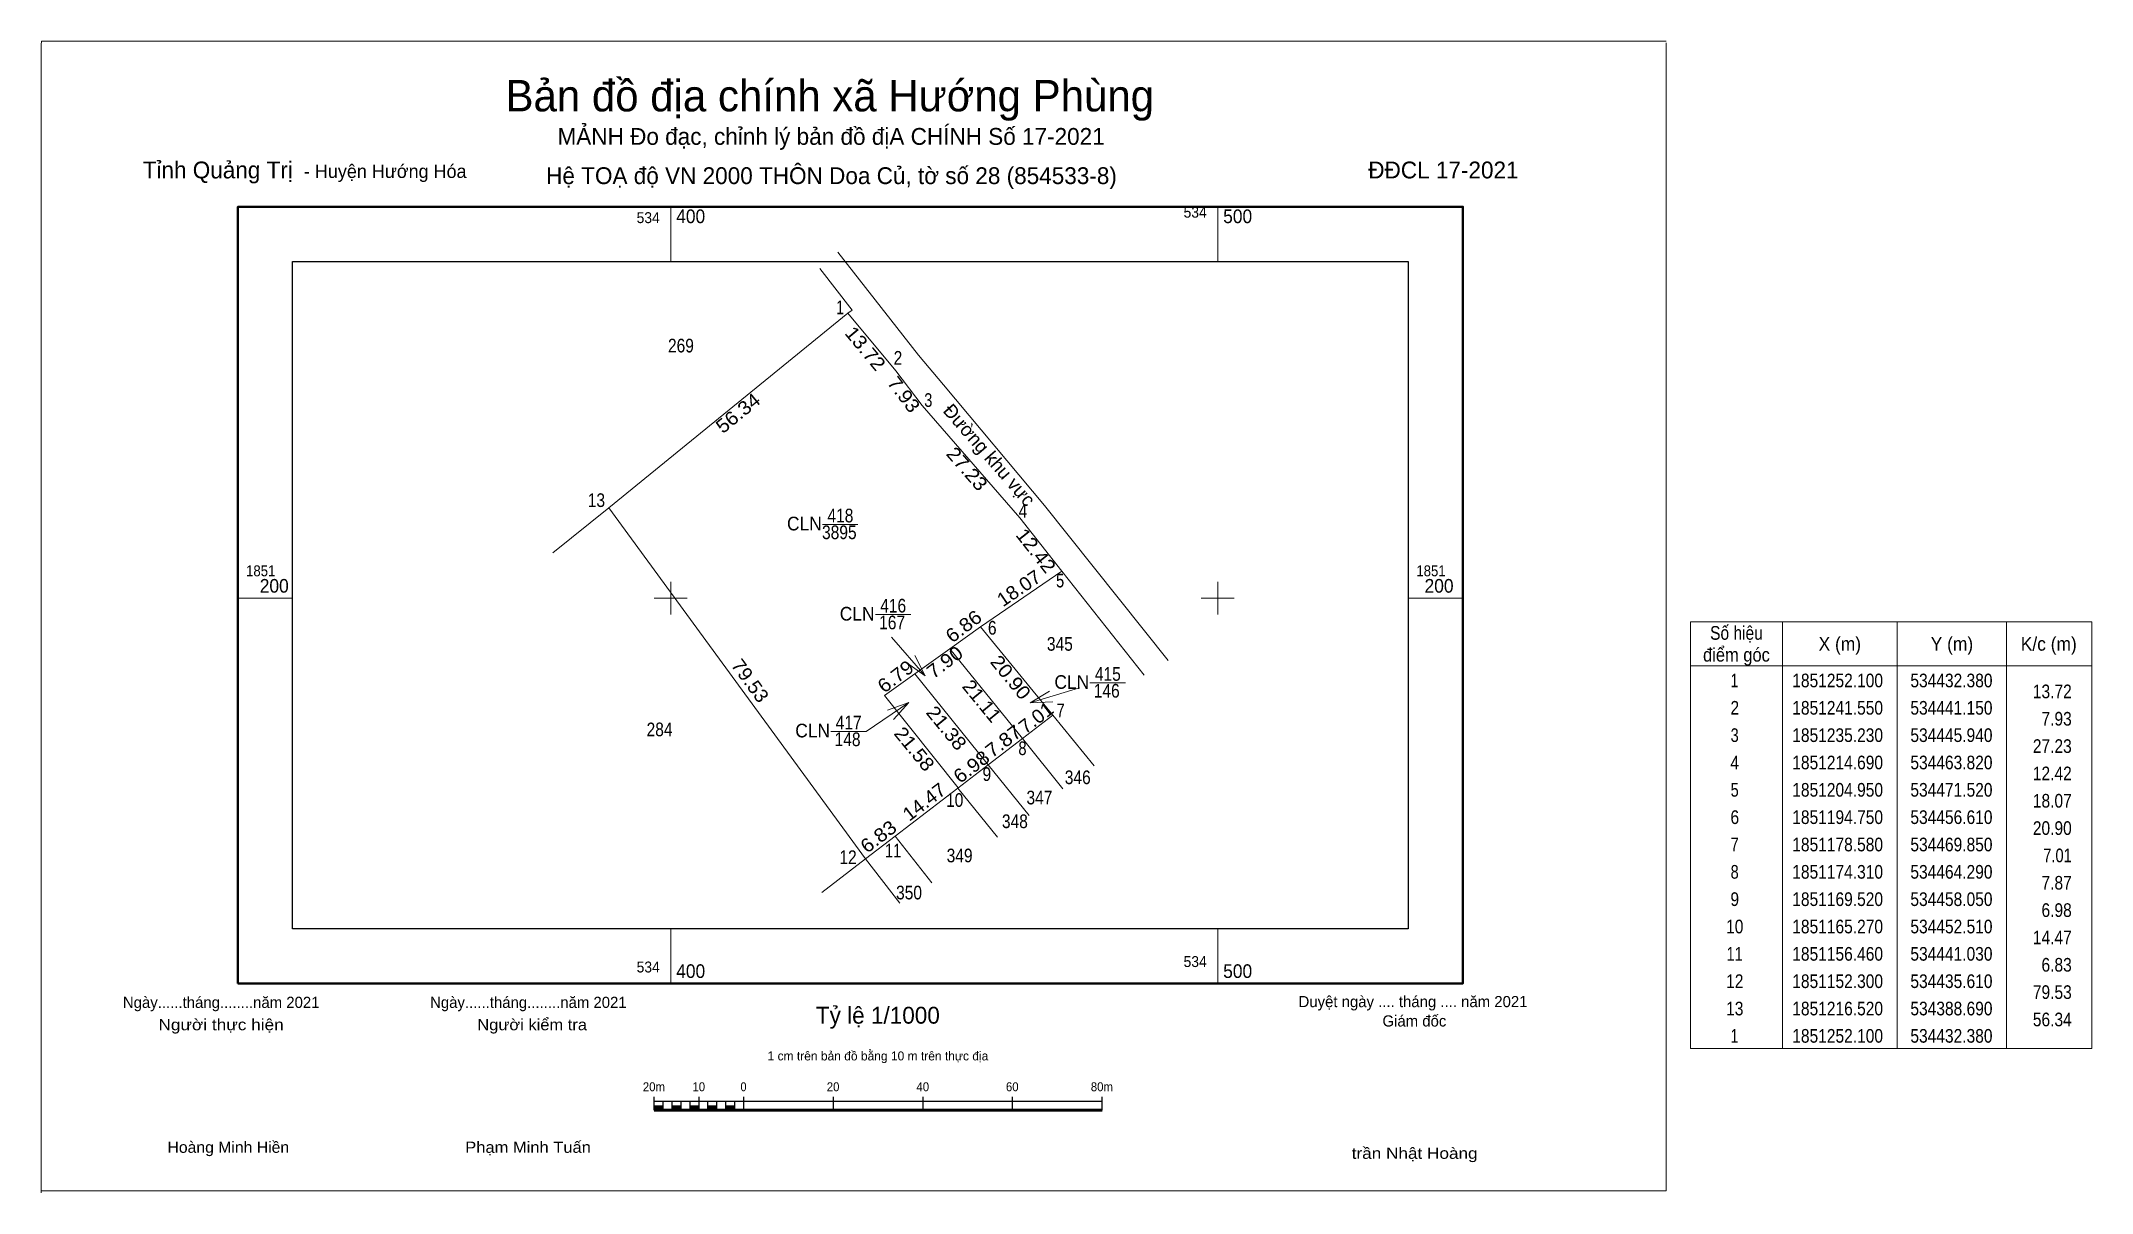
# Model space of a CAD drawing. Header units: metres. Extents: x 533453 to 534660, y 1851091 to 1851862.
# Drawn here: x 534284.9 to 534659.8, y 1851091.2 to 1851301.9 of the extents above.
import ezdxf
from ezdxf.enums import TextEntityAlignment as Align

# ---------------------------------------------------------------- set-up
doc = ezdxf.new("R2010")
doc.units = ezdxf.units.M
for name, color, linetype, lineweight in [('1', 7, 'Continuous', 13), ('10', 7, 'Continuous', 13), ('11', 7, 'Continuous', 13), ('13', 7, 'Continuous', 13), ('2', 7, 'Continuous', 25), ('4', 7, 'Continuous', 13), ('54', 7, 'Continuous', 13), ('63', 7, 'Continuous', 13)]:
    doc.layers.add(name, color=color, linetype=linetype, lineweight=lineweight)

msp = doc.modelspace()

# ---------------------------------------------------------------- hatches: boundary and pattern name
at = {"layer": '2'}
for points in [[(534396.98, 1851106.34), (534398.62, 1851106.34), (534398.62, 1851107.16), (534396.98, 1851107.16)], [(534400.26, 1851106.34), (534401.9, 1851106.34), (534401.9, 1851107.16), (534400.26, 1851107.16)], [(534403.54, 1851106.34), (534405.17, 1851106.34), (534405.17, 1851107.16), (534403.54, 1851107.16)], [(534406.81, 1851106.34), (534408.45, 1851106.34), (534408.45, 1851107.16), (534406.81, 1851107.16)], [(534410.09, 1851106.34), (534411.73, 1851106.34), (534411.73, 1851107.16), (534410.09, 1851107.16)]]:
    msp.add_hatch(color=256, dxfattribs=at).paths.add_polyline_path(points)

# ---------------------------------------------------------------- linework, layer by layer
at = {"layer": '1'}
msp.add_lwpolyline([(534432.38, 1851252.1), (534441.15, 1851241.55), (534445.94, 1851235.23), (534463.82, 1851214.69), (534471.52, 1851204.95), (534456.61, 1851194.75), (534469.85, 1851178.58), (534464.29, 1851174.31), (534458.05, 1851169.52), (534452.51, 1851165.27), (534441.03, 1851156.46), (534435.61, 1851152.3), (534388.69, 1851216.52)], close=True, dxfattribs=at)
at = {"layer": '10'}
for p, q in [((534451.04, 1851190.75), (534456.61, 1851194.75)), ((534444.62, 1851186.15), (534451.04, 1851190.75)), ((534451.04, 1851190.75), (534464.29, 1851174.31)), ((534439.11, 1851182.19), (534444.62, 1851186.15)), ((534444.62, 1851186.15), (534458.05, 1851169.52)), ((534439.11, 1851182.19), (534452.52, 1851165.28))]:
    msp.add_line(p, q, dxfattribs=at)
msp.add_lwpolyline([(534471.52, 1851204.95), (534456.61, 1851194.75), (534469.85, 1851178.58), (534464.29, 1851174.31), (534458.05, 1851169.52), (534452.51, 1851165.27), (534441.03, 1851156.46), (534435.61, 1851152.3), (534388.69, 1851216.52), (534432.38, 1851252.1), (534441.15, 1851241.55), (534445.94, 1851235.23), (534463.82, 1851214.69)], close=True, dxfattribs=at)
at = {"layer": '11'}
msp.add_line((534284.96, 1851301.9), (534581.96, 1851301.9), dxfattribs=at)
for points in [[(534284.87, 1851091.2), (534284.87, 1851301.2), (534284.96, 1851301.9)], [(534581.96, 1851301.58), (534581.96, 1851091.58), (534284.96, 1851091.58)]]:
    msp.add_lwpolyline(points, dxfattribs=at)
at = {"layer": '13'}
for p, q in [((534427.76, 1851213.49), (534434.23, 1851213.49)), ((534437.41, 1851197), (534443.88, 1851197)), ((534476.65, 1851184.51), (534483.12, 1851184.51)), ((534429.27, 1851175.63), (534435.74, 1851175.63))]:
    msp.add_line(p, q, dxfattribs=at)
at = {"layer": '2'}
for p, q in [((534396.98, 1851106.34), (534396.98, 1851108.8)), ((534396.98, 1851107.98), (534478.88, 1851107.98)), ((534398.62, 1851106.34), (534398.62, 1851107.98)), ((534400.26, 1851106.34), (534400.26, 1851107.98)), ((534401.9, 1851106.34), (534401.9, 1851107.98)), ((534403.54, 1851106.34), (534403.54, 1851107.98)), ((534405.17, 1851106.34), (534405.17, 1851108.8)), ((534406.81, 1851106.34), (534406.81, 1851107.98)), ((534408.45, 1851106.34), (534408.45, 1851107.98)), ((534410.09, 1851106.34), (534410.09, 1851107.98)), ((534411.73, 1851106.34), (534411.73, 1851107.98)), ((534413.36, 1851106.34), (534413.36, 1851108.8)), ((534429.74, 1851106.34), (534429.74, 1851108.8)), ((534446.12, 1851106.34), (534446.12, 1851108.8)), ((534462.5, 1851106.34), (534462.5, 1851108.8)), ((534478.88, 1851106.34), (534478.88, 1851108.8))]:
    msp.add_line(p, q, dxfattribs=at)
at = {"layer": '2', "lineweight": 53}
msp.add_line((534396.98, 1851106.34), (534478.88, 1851106.34), dxfattribs=at)
at = {"layer": '2', "lineweight": 13}
for points in [[(534396.98, 1851106.34), (534398.62, 1851106.34), (534398.62, 1851107.16), (534396.98, 1851107.16)], [(534400.26, 1851106.34), (534401.9, 1851106.34), (534401.9, 1851107.16), (534400.26, 1851107.16)], [(534403.54, 1851106.34), (534405.17, 1851106.34), (534405.17, 1851107.16), (534403.54, 1851107.16)], [(534406.81, 1851106.34), (534408.45, 1851106.34), (534408.45, 1851107.16), (534406.81, 1851107.16)], [(534410.09, 1851106.34), (534411.73, 1851106.34), (534411.73, 1851107.16), (534410.09, 1851107.16)]]:
    msp.add_lwpolyline(points, close=True, dxfattribs=at)
at = {"layer": '4'}
for p, q in [((534430.54, 1851263.28), (534445.31, 1851244.45)), ((534388.69, 1851216.52), (534378.42, 1851208.27)), ((534471.52, 1851204.95), (534486.55, 1851185.94)), ((534469.85, 1851178.58), (534477.41, 1851169.35)), ((534464.29, 1851174.31), (534471.67, 1851165.14)), ((534458.05, 1851169.52), (534465.54, 1851160.24)), ((534452.51, 1851165.27), (534459.74, 1851156.28)), ((534441.02, 1851156.46), (534447.76, 1851147.94)), ((534435.61, 1851152.3), (534427.62, 1851146.17)), ((534435.61, 1851152.3), (534441.9, 1851144.22))]:
    msp.add_line(p, q, dxfattribs=at)
for points in [[(534432.38, 1851252.1), (534433.18, 1851252.7), (534427.28, 1851260.28)], [(534445.31, 1851244.45), (534449.84, 1851239.03), (534468.32, 1851216.92), (534490.93, 1851188.6)]]:
    msp.add_lwpolyline(points, dxfattribs=at)
at = {"layer": '54'}
for p, q in [((534446.54, 1851185.8), (534440.37, 1851192.88)), ((534465.71, 1851180.87), (534474.71, 1851183.57)), ((534443.5, 1851180.92), (534435.74, 1851175.63))]:
    msp.add_line(p, q, dxfattribs=at)
for points in [[(534444.65, 1851189.51), (534446.54, 1851185.8), (534443.15, 1851188.16)], [(534469.87, 1851181.06), (534465.71, 1851180.87), (534469.26, 1851182.99)], [(534439.6, 1851179.48), (534443.5, 1851180.92), (534440.75, 1851177.83)]]:
    msp.add_lwpolyline(points, dxfattribs=at)
at = {"layer": '63'}
for p, q in [((534400, 1851261.59), (534400, 1851271.59)), ((534500, 1851261.59), (534500, 1851271.59)), ((534400, 1851197), (534400, 1851203)), ((534500, 1851197), (534500, 1851203)), ((534320.86, 1851200), (534330.86, 1851200)), ((534397, 1851200), (534403, 1851200)), ((534497, 1851200), (534503, 1851200)), ((534534.82, 1851200), (534544.82, 1851200)), ((534603.24, 1851195.64), (534603.24, 1851117.64)), ((534624.24, 1851195.64), (534624.24, 1851117.64)), ((534644.24, 1851195.64), (534644.24, 1851117.64)), ((534586.44, 1851187.64), (534659.84, 1851187.64)), ((534400, 1851129.53), (534400, 1851139.53)), ((534500, 1851129.53), (534500, 1851139.53))]:
    msp.add_line(p, q, dxfattribs=at)
at = {"layer": '63', "lineweight": 40}
msp.add_lwpolyline([(534320.86, 1851129.53), (534320.86, 1851271.59), (534544.82, 1851271.59), (534544.82, 1851129.53)], close=True, dxfattribs=at)
at = {"layer": '63', "lineweight": 25}
msp.add_lwpolyline([(534330.86, 1851139.53), (534330.86, 1851261.59), (534534.82, 1851261.59), (534534.82, 1851139.53)], close=True, dxfattribs=at)
msp.add_lwpolyline([(534330.86, 1851139.53), (534330.86, 1851261.59), (534534.82, 1851261.59), (534534.82, 1851139.53)], close=True, dxfattribs=at)
msp.add_lwpolyline([(534330.86, 1851139.53), (534330.86, 1851261.59), (534534.82, 1851261.59), (534534.82, 1851139.53)], close=True, dxfattribs=at)
at = {"layer": '63'}
msp.add_lwpolyline([(534586.44, 1851195.64), (534659.84, 1851195.64), (534659.84, 1851117.64), (534586.44, 1851117.64)], close=True, dxfattribs=at)

# ---------------------------------------------------------------- texts
at = {"layer": '13', "width": 0.85}
for s, p in [('418', (534431.02, 1851213.86)), ('3895', (534430.82, 1851210.79)), ('416', (534440.67, 1851197.37)), ('167', (534440.47, 1851194.3)), ('415', (534479.91, 1851184.88)), ('146', (534479.71, 1851181.81)), ('417', (534432.53, 1851176)), ('148', (534432.33, 1851172.93))]:
    msp.add_text(s, height=2.5, dxfattribs=at).set_placement(p, align=Align.CENTER)
at = {"layer": '13', "width": 0.95}
for p in [(534427.61, 1851212.39), (534437.26, 1851195.9), (534476.5, 1851183.41), (534429.12, 1851174.53)]:
    msp.add_text('CLN', height=2.5, dxfattribs=at).set_placement(p, align=Align.RIGHT)
at = {"layer": '2'}
for s, height, p in [('Bản đồ địa chính xã Hướng Phùng', 5.74, (534429.075, 1851289.03)), ('MẢNH Đo đạc, chỉnh lý bản đồ địA CHÍNH Số 17-2021', 3.08, (534429.32, 1851282.91)), ('Hệ TOẠ độ VN 2000 THÔN Doa Củ, tờ số 28 (854533-8)', 3.08, (534429.39, 1851275.73)), ('Ngày......tháng........năm 2021', 2.04, (534317.81, 1851125.05)), ('Ngày......tháng........năm 2021', 2.04, (534373.97, 1851125.05)), ('Duyệt ngày .... tháng .... năm 2021', 2.04, (534535.705, 1851125.19)), ('Tỷ lệ 1/1000', 3.08, (534437.865, 1851122.17)), ('Giám đốc', 2.04, (534535.96, 1851121.65)), ('1 cm trên bản đồ bằng 10 m trên thực địa', 1.64, (534437.88, 1851115.45))]:
    msp.add_text(s, height=height, dxfattribs=at).set_placement(p, align=Align.CENTER)
for s, height, p in [('Tỉnh Quảng Trị ', 3.078, (534303.46, 1851276.77)), ('- Huyện Hướng Hóa', 2.456, (534332.94, 1851276.85))]:
    msp.add_text(s, height=height, dxfattribs=at).set_placement(p)
msp.add_text('ĐĐCL 17-2021', height=3.08, dxfattribs=at).set_placement((534555, 1851276.77), align=Align.RIGHT)
for s, height, width, p in [('Người thực hiện', 2.047, 1.15, (534317.79, 1851120.97)), ('Người kiểm tra', 2.047, 1.1, (534374.66, 1851120.97)), ('20m', 1.638, 0.95, (534396.925, 1851109.81)), ('10', 1.638, 0.95, (534405.12, 1851109.81)), ('0', 1.638, 0.9, (534413.305, 1851109.81)), ('20', 1.638, 0.95, (534429.68, 1851109.81)), ('40', 1.638, 0.95, (534446.08, 1851109.81)), ('60', 1.638, 0.95, (534462.44, 1851109.81)), ('80m', 1.638, 0.95, (534478.825, 1851109.81)), ('Hoàng Minh Hiền', 2.05, 1.05, (534319.115, 1851098.55)), ('Phạm Minh Tuấn', 2.05, 1.1, (534373.915, 1851098.55)), ('trần Nhật Hoàng', 2.04, 1.15, (534536.005, 1851097.45))]:
    msp.add_text(s, height=height, dxfattribs=dict(at, width=width)).set_placement(p, align=Align.CENTER)
at = {"layer": '4'}
for s, width, p in [(' 1', 0.75, (534431.65, 1851251.93)), (' 2', 0.85, (534442.33, 1851242.7)), (' 3', 0.8, (534447.83, 1851234.98)), (' 13', 0.85, (534387.99, 1851216.67)), (' 4', 0.85, (534465.18, 1851214.71)), (' 5', 0.8, (534471.93, 1851201.96)), (' 6', 0.85, (534459.57, 1851193.33)), (' 7', 0.8, (534472.02, 1851178.22)), (' 8', 0.8, (534465.05, 1851171.29)), (' 9', 0.85, (534458.58, 1851166.56)), (' 10', 0.85, (534453.49, 1851161.82)), (' 12', 0.85, (534433.99, 1851151.37)), (' 11', 0.8, (534442.14, 1851152.59))]:
    msp.add_text(s, height=2.5, dxfattribs=dict(at, width=width)).set_placement(p, align=Align.RIGHT)
for s, rotation, width, p in [('13.72', 309.736, 1.1, (534434.611, 1851244.864)), ('7.93', 307.159, 1.1, (534441.612, 1851236.505)), ('56.34', 39.158, 1.1, (534413.091, 1851232.882)), ('27.23', 311.039, 1.1, (534453.225, 1851222.831)), ('12.42', 308.328, 1.1, (534465.782, 1851207.91)), ('18.07', 34.376, 1.05, (534464.364, 1851200.787)), ('6.86', 37.524, 1.1, (534454.309, 1851193.855)), ('7.90', 37.524, 1.1, (534450.864, 1851187.299)), ('20.90', 309.311, 1.1, (534461.176, 1851184.732)), ('79.53', 306.152, 1.05, (534413.503, 1851184.172)), ('6.79', 37.494, 1.1, (534441.869, 1851184.685)), ('21.11', 309.311, 1.05, (534455.92, 1851180.397)), ('21.38', 309.311, 1.1, (534449.447, 1851175.457)), ('7.01', 37.524, 1.05, (534467.544, 1851177.125)), ('21.58', 309.311, 1.1, (534443.577, 1851171.627)), ('7.87', 37.511, 1.1, (534461.579, 1851172.851)), ('6.98', 37.494, 1.1, (534455.729, 1851168.17)), ('14.47', 37.503, 1.05, (534447.104, 1851161.746)), ('6.83', 37.507, 1.1, (534438.734, 1851155.4))]:
    msp.add_text(s, height=2.5, rotation=rotation, dxfattribs=dict(at, width=width)).set_placement(p, align=Align.CENTER)
at = {"layer": '4', "width": 0.85}
for s, p in [('269', (534401.865, 1851244.94)), ('345', (534471.14, 1851190.38)), ('284', (534397.955, 1851174.74)), ('346', (534474.41, 1851165.98)), ('347', (534467.41, 1851162.28)), ('348', (534462.92, 1851157.94)), ('349', (534452.815, 1851151.68)), ('350', (534443.565, 1851144.9))]:
    msp.add_text(s, height=2.5, dxfattribs=at).set_placement(p, align=Align.CENTER)
at = {"layer": '4'}
msp.add_text('Đường khu vực', height=2.5, rotation=311.037, dxfattribs=at).set_placement((534449.62, 1851234.18))
at = {"layer": '63'}
for s, height, width, p in [('534', 2, 0.95, (534398, 1851268.59)), ('534', 2, 0.95, (534498, 1851269.59)), ('13.72', 2.5, 0.85, (534656.14, 1851181.69)), ('7.93', 2.5, 0.85, (534656.14, 1851176.69)), ('27.23', 2.5, 0.85, (534656.14, 1851171.69)), ('12.42', 2.5, 0.85, (534656.14, 1851166.69)), ('18.07', 2.5, 0.85, (534656.14, 1851161.69)), ('20.90', 2.5, 0.85, (534656.14, 1851156.69)), ('7.01', 2.5, 0.8, (534656.14, 1851151.69)), ('7.87', 2.5, 0.85, (534656.14, 1851146.69)), ('6.98', 2.5, 0.85, (534656.14, 1851141.69)), ('14.47', 2.5, 0.85, (534656.14, 1851136.69)), ('534', 2, 0.95, (534398, 1851131.53)), ('534', 2, 0.95, (534498, 1851132.53)), ('6.83', 2.5, 0.85, (534656.14, 1851131.69)), ('79.53', 2.5, 0.85, (534656.14, 1851126.69)), ('56.34', 2.5, 0.85, (534656.14, 1851121.69))]:
    msp.add_text(s, height=height, dxfattribs=dict(at, width=width)).set_placement(p, align=Align.RIGHT)
for s, height, width, p in [('400', 2.5, 0.95, (534401, 1851268.59)), ('500', 2.5, 0.95, (534501, 1851268.59)), ('1851', 2, 0.9, (534322.36, 1851204)), ('1851', 2, 0.9, (534322.36, 1851204)), ('1851', 2, 0.9, (534536.32, 1851204)), ('1851', 2, 0.9, (534536.32, 1851204)), ('200', 2.5, 0.95, (534324.86, 1851201)), ('200', 2.5, 0.95, (534537.82, 1851201)), ('400', 2.5, 0.95, (534401, 1851130.53)), ('500', 2.5, 0.95, (534501, 1851130.53))]:
    msp.add_text(s, height=height, dxfattribs=dict(at, width=width)).set_placement(p)
for s, width, p in [('Số hiệu', 0.85, (534594.84, 1851192.39)), ('điểm góc', 0.9, (534594.84, 1851188.39)), ('X (m)', 0.95, (534613.74, 1851190.39)), ('Y (m)', 0.95, (534634.235, 1851190.39)), ('K/c (m)', 0.95, (534651.94, 1851190.39)), (' 1', 0.75, (534594.135, 1851183.69)), ('1851252.100', 0.85, (534613.34, 1851183.69)), ('534432.380', 0.85, (534634.145, 1851183.69)), (' 2', 0.85, (534594.14, 1851178.69)), ('1851241.550', 0.85, (534613.34, 1851178.69)), ('534441.150', 0.85, (534634.145, 1851178.69)), (' 3', 0.8, (534594.14, 1851173.69)), ('1851235.230', 0.85, (534613.34, 1851173.69)), ('534445.940', 0.85, (534634.145, 1851173.69)), (' 4', 0.85, (534594.135, 1851168.69)), ('1851214.690', 0.85, (534613.34, 1851168.69)), ('534463.820', 0.85, (534634.145, 1851168.69)), (' 5', 0.8, (534594.14, 1851163.69)), ('1851204.950', 0.85, (534613.34, 1851163.69)), ('534471.520', 0.85, (534634.145, 1851163.69)), (' 6', 0.85, (534594.14, 1851158.69)), ('1851194.750', 0.85, (534613.34, 1851158.69)), ('534456.610', 0.85, (534634.145, 1851158.69)), (' 7', 0.8, (534594.14, 1851153.69)), ('1851178.580', 0.85, (534613.34, 1851153.69)), ('534469.850', 0.85, (534634.145, 1851153.69)), (' 8', 0.8, (534594.14, 1851148.69)), ('1851174.310', 0.85, (534613.34, 1851148.69)), ('534464.290', 0.85, (534634.145, 1851148.69)), (' 9', 0.85, (534594.135, 1851143.69)), ('1851169.520', 0.85, (534613.34, 1851143.69)), ('534458.050', 0.85, (534634.145, 1851143.69)), (' 10', 0.85, (534594.135, 1851138.69)), ('1851165.270', 0.85, (534613.34, 1851138.69)), ('534452.510', 0.85, (534634.145, 1851138.69)), (' 11', 0.8, (534594.135, 1851133.69)), ('1851156.460', 0.85, (534613.34, 1851133.69)), ('534441.030', 0.85, (534634.145, 1851133.69)), (' 12', 0.85, (534594.14, 1851128.69)), ('1851152.300', 0.85, (534613.34, 1851128.69)), ('534435.610', 0.85, (534634.145, 1851128.69)), (' 13', 0.85, (534594.14, 1851123.69)), ('1851216.520', 0.85, (534613.34, 1851123.69)), ('534388.690', 0.85, (534634.145, 1851123.69)), (' 1', 0.75, (534594.135, 1851118.69)), ('1851252.100', 0.85, (534613.34, 1851118.69)), ('534432.380', 0.85, (534634.145, 1851118.69))]:
    msp.add_text(s, height=2.5, dxfattribs=dict(at, width=width)).set_placement(p, align=Align.CENTER)

doc.saveas('drawing.dxf')
